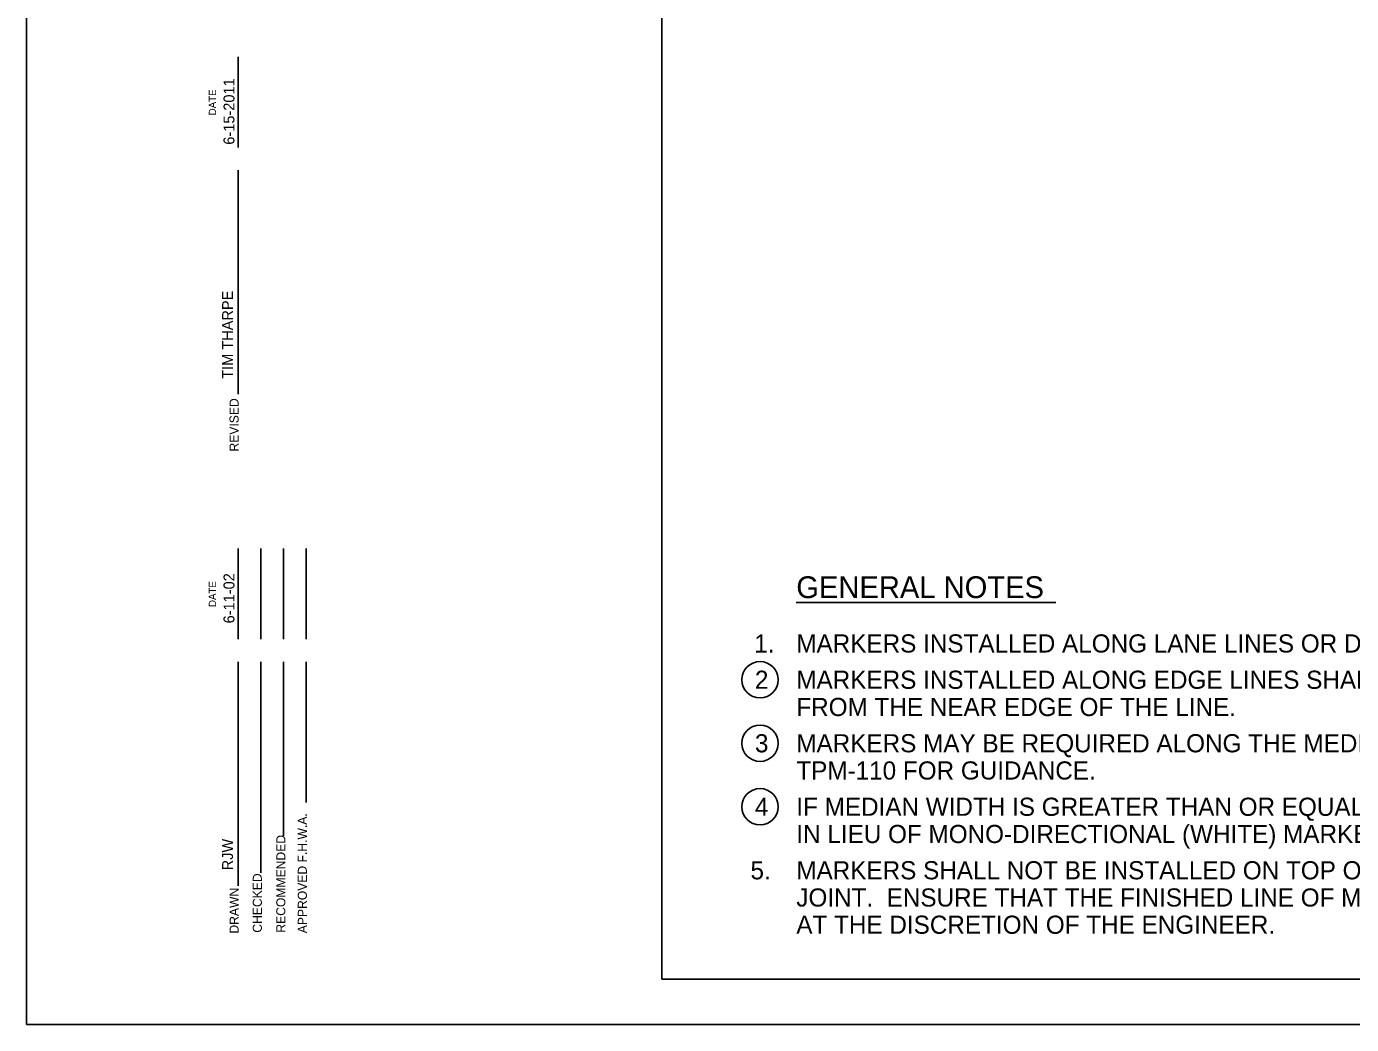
# Model space of a CAD drawing. Extents: x 1000 to 1036.3, y 1000 to 1022.
# Drawn here: x 1000 to 1014.6, y 1000 to 1011 of the extents above; entities that cross this region are included whole.
import ezdxf

# ---------------------------------------------------------------- set-up
doc = ezdxf.new("R2010")
doc.units = 0
doc.layers.add('Level 1', color=7, linetype='Continuous')
doc.layers.add('Level 10', color=7, linetype='Continuous')

msp = doc.modelspace()

# ---------------------------------------------------------------- linework, layer by layer
at = {"layer": 'Level 1'}
msp.add_lwpolyline([(1008.482, 1004.65), (1011.34, 1004.65)], dxfattribs=at)
for centre in [(1008.082, 1003.8), (1008.082, 1003.1), (1008.082, 1002.4)]:
    msp.add_circle(centre, 0.2, dxfattribs=at)
at = {"layer": 'Level 10'}
for p, q in [((1000, 1000), (1000, 1022)), ((1007, 1021.5), (1007, 1000.5)), ((1002.331, 1009.667), (1002.331, 1010.667)), ((1002.331, 1006.947), (1002.331, 1009.417)), ((1002.331, 1004.248), (1002.331, 1005.248)), ((1002.581, 1004.248), (1002.581, 1005.248)), ((1002.831, 1004.248), (1002.831, 1005.248)), ((1003.081, 1004.248), (1003.081, 1005.248)), ((1002.331, 1001.528), (1002.331, 1003.998)), ((1002.581, 1001.673), (1002.581, 1003.998)), ((1002.831, 1002.081), (1002.831, 1003.998)), ((1003.081, 1002.448), (1003.081, 1003.998)), ((1035.5, 1000.5), (1007, 1000.5)), ((1036, 1000), (1000, 1000))]:
    msp.add_line(p, q, dxfattribs=at)

# ---------------------------------------------------------------- texts
at = {"layer": 'Level 1'}
for s, p in [('6-15-2011', (1002.291, 1009.697)), ('TIM THARPE', (1002.275, 1007.117)), ('6-11-02', (1002.291, 1004.421)), ('RJW', (1002.275, 1001.699))]:
    msp.add_text(s, height=0.12, rotation=90, dxfattribs=at).set_placement(p)
for s, height, p in [('GENERAL NOTES', 0.24, (1008.482, 1004.7)), ('1.', 0.2, (1008.018, 1004.1)), ('MARKERS INSTALLED ALONG LANE LINES OR DASHED YELLOW CENTERLINES SHALL BE PLACED BETWEEN AND IN LINE WITH THE DASHES.', 0.2, (1008.482, 1004.1)), ('2', 0.2, (1008.026, 1003.7)), ('MARKERS INSTALLED ALONG EDGE LINES SHALL BE PLACED SO THAT THE NEAR EDGE OF THE CASTING IS NO MORE THAN 1"', 0.2, (1008.482, 1003.7)), ('FROM THE NEAR EDGE OF THE LINE.', 0.2, (1008.482, 1003.4)), ('3', 0.2, (1008.026, 1003)), ('MARKERS MAY BE REQUIRED ALONG THE MEDIAN EDGE LINES DEPENDING ON TYPE AND WIDTH OF MEDIAN.  SEE TPM-100, TPM-105, AND ', 0.2, (1008.482, 1003)), ('TPM-110 FOR GUIDANCE.', 0.2, (1008.482, 1002.7)), ('4', 0.2, (1008.026, 1002.3)), ("IF MEDIAN WIDTH IS GREATER THAN OR EQUAL TO 30', BI-DIRECTIONAL (WHITE-RED) MARKERS SHALL BE USED ALONG THE LANE LINES ", 0.2, (1008.482, 1002.3)), ('IN LIEU OF MONO-DIRECTIONAL (WHITE) MARKERS.', 0.2, (1008.482, 1002)), ('5.', 0.2, (1007.977, 1001.6)), ('MARKERS SHALL NOT BE INSTALLED ON TOP OF THE PAVEMENT JOINT.  OFFSET MARKERS A MINIMUM OF 2" FROM THE PAVEMENT', 0.2, (1008.482, 1001.6)), ('JOINT.  ENSURE THAT THE FINISHED LINE OF MARKERS IS STRAIGHT WITH MINIMAL LATERAL DEVIATION.  MARKERS MAY BE ELIMINATED', 0.2, (1008.482, 1001.3)), ('AT THE DISCRETION OF THE ENGINEER.', 0.2, (1008.482, 1001))]:
    msp.add_text(s, height=height, dxfattribs=at).set_placement(p)
at = {"layer": 'Level 10'}
for s, height, p in [('DATE', 0.08, (1002.088, 1010.021)), ('REVISED', 0.1, (1002.337, 1006.315)), ('DATE', 0.08, (1002.088, 1004.602)), ('APPROVED F.H.W.A.', 0.1, (1003.089, 1001.006)), ('RECOMMENDED', 0.1, (1002.852, 1001.012)), ('CHECKED', 0.1, (1002.593, 1001.012)), ('DRAWN', 0.1, (1002.337, 1001.002))]:
    msp.add_text(s, height=height, rotation=90, dxfattribs=at).set_placement(p)

doc.saveas('drawing.dxf')
